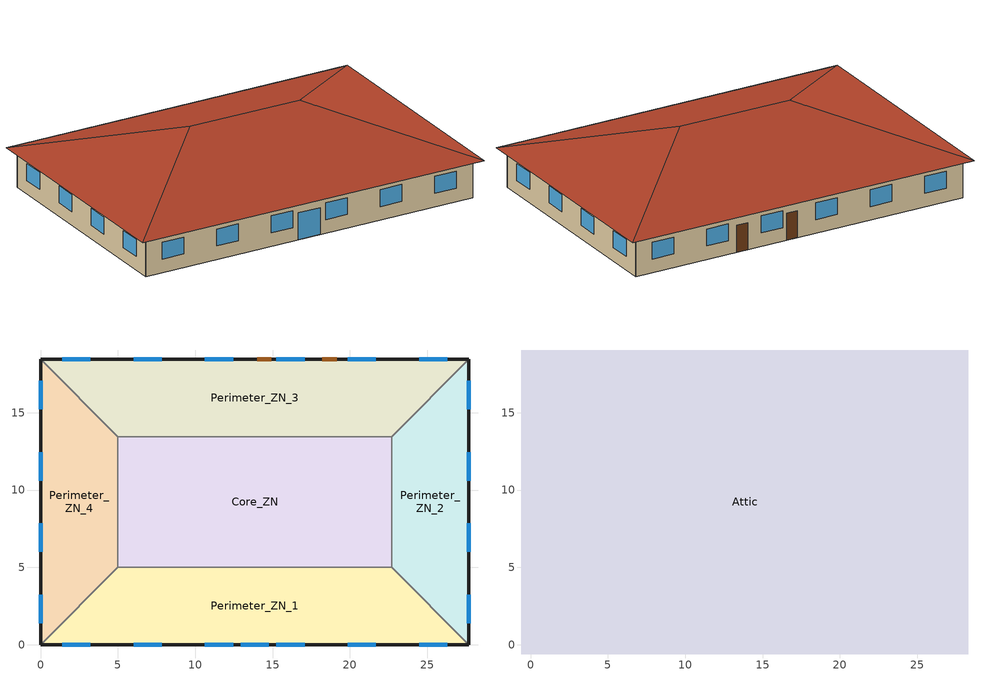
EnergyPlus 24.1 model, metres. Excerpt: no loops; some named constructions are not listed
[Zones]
Core_ZN
 floor adiabatic (Core_ZN_floor_Ffactor): 5,13.46 22.69,13.46 22.69,5 5,5 z0
 wall to Perimeter_ZN_2 (int_wall): 22.69,5 22.69,13.46 z0:3.05
 wall to Perimeter_ZN_3 (int_wall): 22.69,13.46 5,13.46 z0:3.05
 wall to Perimeter_ZN_1 (int_wall): 5,5 22.69,5 z0:3.05
 wall to Perimeter_ZN_4 (int_wall): 5,13.46 5,5 z0:3.05
Perimeter_ZN_1
 floor ground (Perimeter_ZN_1_floor_Ffactor): 27.69,0 0,0 5,5 22.69,5 z0
 wall outside (nonres_ext_wall_grd): 0,0 27.69,0 z0:3.05
 wall to Perimeter_ZN_2 (int_wall): 27.69,0 22.69,5 z0:3.05
 wall to Perimeter_ZN_4 (int_wall): 5,5 0,0 z0:3.05
 window (Window_U_0.57_SHGC_South_0.39): 1.39,0 3.22,0 / 6.01,0 7.84,0 / 10.62,0 12.45,0 / 15.24,0 17.07,0 / 19.85,0 21.68,0 / 24.47,0 26.3,0 z1.07:2.42; 12.93,0 14.76,0 z0:2.13
Perimeter_ZN_2
 floor ground (Perimeter_ZN_2_floor_Ffactor): 22.69,13.46 27.69,18.46 27.69,0 22.69,5 z0
 wall outside (nonres_ext_wall_grd): 27.69,0 27.69,18.46 z0:3.05
 wall to Perimeter_ZN_3 (int_wall): 27.69,18.46 22.69,13.46 z0:3.05
 window (Window_U_0.57_SHGC_East_0.39): 27.69,1.39 27.69,3.22 / 27.69,6.01 27.69,7.84 / 27.69,10.62 27.69,12.45 / 27.69,15.24 27.69,17.07 z1.07:2.42
Perimeter_ZN_3
 floor ground (Perimeter_ZN_3_floor_Ffactor): 5,13.46 0,18.46 27.69,18.46 22.69,13.46 z0
 wall outside (nonres_ext_wall_grd): 27.69,18.46 0,18.46 z0:3.05
 wall to Perimeter_ZN_4 (int_wall): 0,18.46 5,13.46 z0:3.05
 window (Window_U_0.57_SHGC_North_0.39): 26.3,18.46 24.47,18.46 / 21.68,18.46 19.85,18.46 / 17.07,18.46 15.24,18.46 / 12.45,18.46 10.62,18.46 / 7.84,18.46 6.01,18.46 / 3.22,18.46 1.39,18.46 z1.07:2.42
 door (Swinging Door_con): 14.91,18.46 14,18.46 / 19.13,18.46 18.22,18.46 z0:2.13
Perimeter_ZN_4
 floor ground (Perimeter_ZN_4_floor_Ffactor): 5,5 0,0 0,18.46 5,13.46 z0
 wall outside (nonres_ext_wall_grd): 0,18.46 0,0 z0:3.05
 window (Window_U_0.57_SHGC_West_0.39): 0,17.07 0,15.24 / 0,12.45 0,10.62 / 0,7.84 0,6.01 / 0,3.22 0,1.39 z1.07:2.42
Attic
 floor outside (ext_soffit_floor): 28.29,19.06 28.29,-0.6 27.69,0 27.69,18.46 z3.05; -0.6,19.06 28.29,19.06 27.69,18.46 0,18.46 z3.05; 0,0 27.69,0 28.29,-0.6 -0.6,-0.6 z3.05; -0.6,19.06 0,18.46 0,0 -0.6,-0.6 z3.05
 floor to Core_ZN (nonres_roof_floor): 5,13.46 22.69,13.46 22.69,5 5,5 z3.05
 floor to Perimeter_ZN_2 (nonres_roof_floor): 22.69,5 22.69,13.46 27.69,18.46 27.69,0 z3.05
 floor to Perimeter_ZN_3 (nonres_roof_floor): 0,18.46 27.69,18.46 22.69,13.46 5,13.46 z3.05
 floor to Perimeter_ZN_1 (nonres_roof_floor): 0,0 5,5 22.69,5 27.69,0 z3.05
 floor to Perimeter_ZN_4 (nonres_roof_floor): 5,13.46 5,5 0,0 0,18.46 z3.05
 roof outside (AtticRoofDeck): 28.29,-0.6,3.05 28.29,19.06,3.05 18.46,9.23,6.33; 28.29,19.06,3.05 -0.6,19.06,3.05 9.23,9.23,6.33 18.46,9.23,6.33; -0.6,-0.6,3.05 28.29,-0.6,3.05 18.46,9.23,6.33 9.23,9.23,6.33; -0.6,19.06,3.05 -0.6,-0.6,3.05 9.23,9.23,6.33
[SizingPeriod:DesignDay] Barometric pressure=100439; Day of month=21; Day type=SummerDesignDay; Daylight saving time indicator=No; Dry bulb temperature range modifier type=DefaultMultipliers; Humidity condition type=WetBulb; Rain indicator=No; Snow indicator=No; Solar model indicator=ASHRAETau2017; Wind direction=230
Name | Ashrae clear sky optical depth for beam irradiance taub | Ashrae clear sky optical depth for diffuse irradiance taud | Daily dry bulb temperature range | Maximum dry bulb temperature | Month | Wetbulb or dewpoint at maximum dry bulb | Wind speed | Daily wet bulb temperature range
Gwangju May 2% Condns DB=>MCWB | 0.592 | 1.751 | 10.1 | 27.9 | 5 | 17.2 | 2.2
Gwangju May 2% Condns WB=>MCDB | 0.592 | 1.751 | 10.1 | 23 | 5 | 20.1 | 2.2
Gwangju May 5% Condns DB=>MCWB | 0.592 | 1.751 | 13 | 26.3 | 5 | 16.8 | 2.2 | 4.9
Gwangju May 5% Condns WB=>MCDB | 0.592 | 1.751 | 9.2 | 23.3 | 5 | 18.9 | 2.2 | 9.2
Gwangju May 10% Condns DB=>MCWB | 0.592 | 1.751 | 13 | 24.8 | 5 | 16.4 | 2.2 | 4.9
Gwangju May 10% Condns WB=>MCDB | 0.592 | 1.751 | 9.2 | 22.6 | 5 | 17.9 | 2.2 | 9.2
Gwangju May .4% Condns DB=>MCWB | 0.592 | 1.751 | 10.1 | 29.8 | 5 | 17.8 | 2.2
Gwangju May .4% Condns WB=>MCDB | 0.592 | 1.751 | 10.1 | 25.2 | 5 | 22 | 2.2
Gwangju November 2% Condns DB=>MCWB | 0.456 | 1.988 | 8.6 | 19.5 | 11 | 14.2 | 1.6
Gwangju November 2% Condns WB=>MCDB | 0.456 | 1.988 | 8.6 | 17.8 | 11 | 16 | 1.6
Gwangju November 5% Condns DB=>MCWB | 0.456 | 1.988 | 10.7 | 17.7 | 11 | 13.1 | 1.6 | 5.8
Gwangju November 5% Condns WB=>MCDB | 0.456 | 1.988 | 8.2 | 16.9 | 11 | 14.2 | 1.6 | 8.2
Gwangju November 10% Condns DB=>MCWB | 0.456 | 1.988 | 10.7 | 16.1 | 11 | 11.9 | 1.6 | 5.8
Gwangju November 10% Condns WB=>MCDB | 0.456 | 1.988 | 8.2 | 15.4 | 11 | 12.6 | 1.6 | 8.2
Gwangju November .4% Condns DB=>MCWB | 0.456 | 1.988 | 8.6 | 21.9 | 11 | 16.3 | 1.6
Gwangju November .4% Condns WB=>MCDB | 0.456 | 1.988 | 8.6 | 20.3 | 11 | 17.8 | 1.6
Gwangju October 2% Condns DB=>MCWB | 0.47 | 2.021 | 9.2 | 24.8 | 10 | 17.2 | 1.6
Gwangju October 2% Condns WB=>MCDB | 0.47 | 2.021 | 9.2 | 21.7 | 10 | 19.9 | 1.6
Gwangju October 5% Condns DB=>MCWB | 0.47 | 2.021 | 10.9 | 23.4 | 10 | 16.6 | 1.6 | 4.4
Gwangju October 5% Condns WB=>MCDB | 0.47 | 2.021 | 7.4 | 21.1 | 10 | 18.3 | 1.6 | 7.4
Gwangju October 10% Condns DB=>MCWB | 0.47 | 2.021 | 10.9 | 21.9 | 10 | 16.1 | 1.6 | 4.4
Gwangju October 10% Condns WB=>MCDB | 0.47 | 2.021 | 7.4 | 20.6 | 10 | 17 | 1.6 | 7.4
Gwangju October .4% Condns DB=>MCWB | 0.47 | 2.021 | 9.2 | 26.5 | 10 | 18.4 | 1.6
Gwangju October .4% Condns WB=>MCDB | 0.47 | 2.021 | 9.2 | 24.1 | 10 | 22.1 | 1.6
Gwangju September 2% Condns DB=>MCWB | 0.497 | 2.082 | 7.8 | 29.7 | 9 | 22.5 | 1.9
Gwangju September 2% Condns WB=>MCDB | 0.497 | 2.082 | 7.8 | 27.6 | 9 | 24.5 | 1.9
Gwangju September 5% Condns DB=>MCWB | 0.497 | 2.082 | 9.1 | 28.4 | 9 | 21.8 | 1.9 | 3.2
Gwangju September 5% Condns WB=>MCDB | 0.497 | 2.082 | 6.8 | 26.8 | 9 | 23.7 | 1.9 | 6.8
Gwangju September 10% Condns DB=>MCWB | 0.497 | 2.082 | 9.1 | 27.2 | 9 | 21.2 | 1.9 | 3.2
Gwangju September 10% Condns WB=>MCDB | 0.497 | 2.082 | 6.8 | 25.5 | 9 | 22.7 | 1.9 | 6.8
Gwangju September .4% Condns DB=>MCWB | 0.497 | 2.082 | 7.8 | 31.5 | 9 | 23.4 | 1.9
Gwangju September .4% Condns WB=>MCDB | 0.497 | 2.082 | 7.8 | 28.2 | 9 | 25.3 | 1.9
[Construction]
nonres_roof: Waterproof membrane 4mm, Protection mortar 40mm, XPS 50mm insulation, RC 180mm concrete slab, Gypsum board 12.5mm
[Material] Solar absorptance=0.7; Thermal absorptance=0.9
Name | Conductivity | Density | Roughness | Specific heat | Thickness | Visible absorptance
Gypsum board 12.5mm | 0.18 | 900 | Smooth | 1000 | 0.0125 | 0.5
Protection mortar 40mm | 1.4 | 2100 | MediumRough | 1000 | 0.04 | 0.7
RC 180mm concrete slab | 2.31 | 2300 | MediumRough | 920 | 0.18 | 0.7
Waterproof membrane 4mm | 0.19 | 1100 | Smooth | 1680 | 0.004 | 0.7
XPS 50mm insulation | 0.028 | 35 | Smooth | 1400 | 0.05 | 0.7
